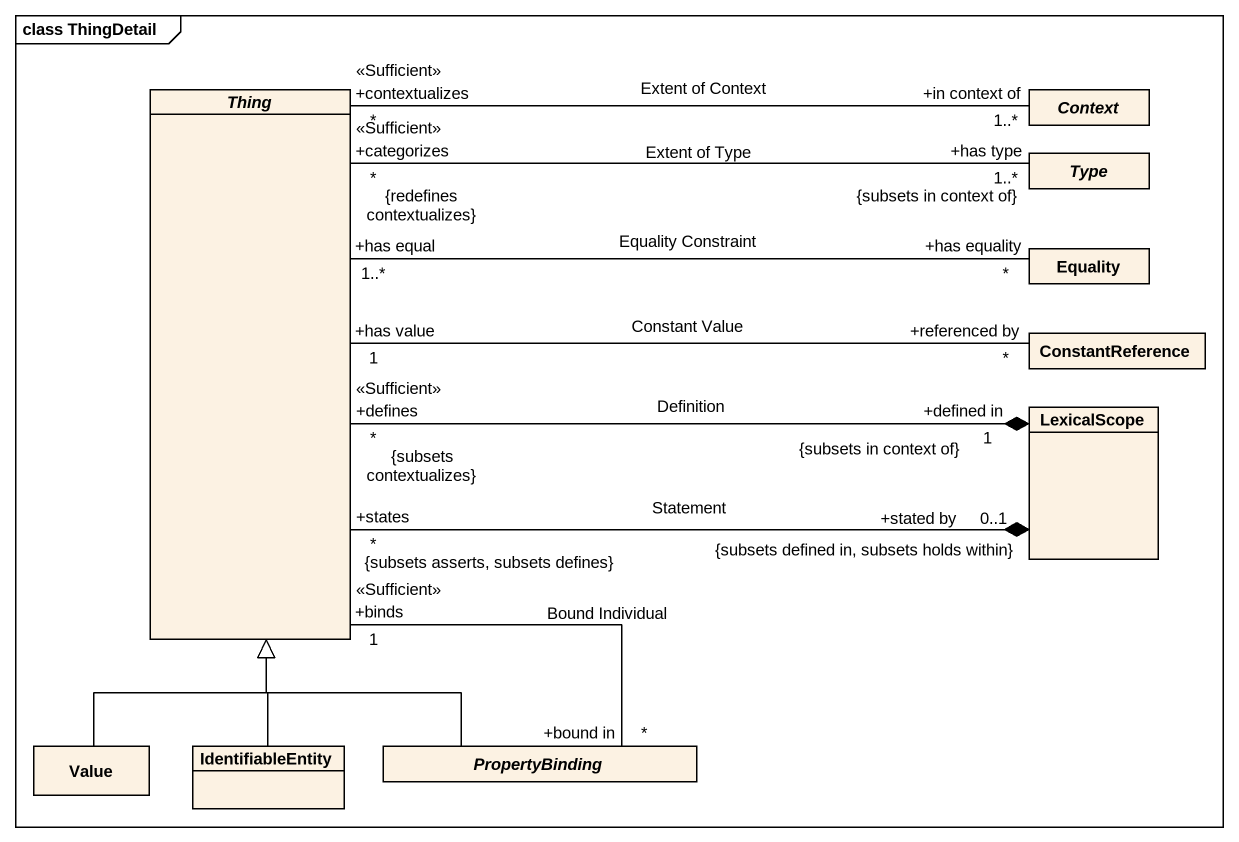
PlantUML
@startuml
mainframe class ThingDetail
hide circle
hide empty members
abstract class Thing
abstract class Context
abstract class Type
class Equality
class ConstantReference
class LexicalScope
class Value
class IdentifiableEntity
abstract class PropertyBinding
Context "+in context of\n1..*" -left- "+contextualizes\n*\n<<Sufficient>>" Thing : Extent of Context
Type "+has type\n1..*\n{subsets in context of}" -left- "+categorizes\n*\n{redefines contextualizes}\n<<Sufficient>>" Thing : Extent of Type
Equality "+has equality\n*" -left- "+has equal\n1..*" Thing : Equality Constraint
ConstantReference "+referenced by\n*" -left- "+has value\n1" Thing : Constant Value
LexicalScope "+defined in\n1\n{subsets in context of}" *-left- "+defines\n*\n{subsets contextualizes}\n<<Sufficient>>" Thing : Definition
LexicalScope "+stated by\n0..1\n{subsets defined in, subsets holds within}" *-left- "+states\n*\n{subsets asserts, subsets defines}" Thing : Statement
Value -up-|> Thing
IdentifiableEntity -up-|> Thing
PropertyBinding -up-|> Thing
PropertyBinding "+bound in\n*" -up- "+binds\n1\n<<Sufficient>>" Thing : Bound Individual
@enduml
